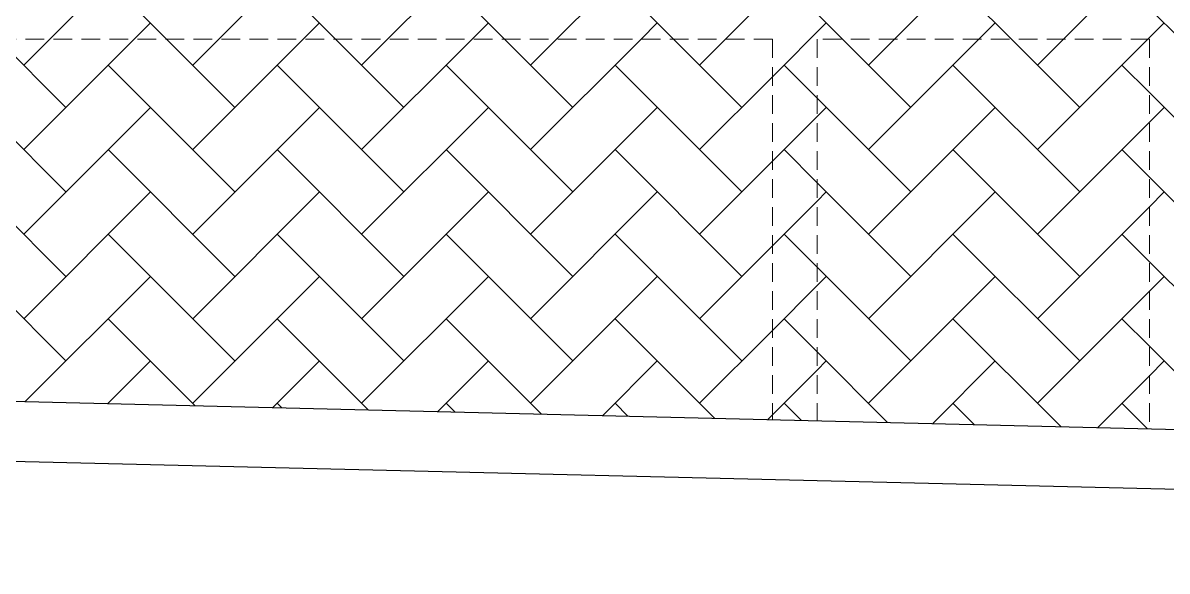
# Model space of a CAD drawing. Header units: millimetres. Extents: x 331487 to 517269, y 198509 to 399936.
# Drawn here: x 390872 to 398534, y 361677 to 365346 of the extents above; entities that cross this region are included whole.
import ezdxf

# ---------------------------------------------------------------- set-up
doc = ezdxf.new("R2010")
doc.units = ezdxf.units.MM
doc.header["$MEASUREMENT"] = 0
doc.linetypes.add('DASHED2', pattern=[0.375, 0.25, -0.125])
doc.layers.add('BEAM', color=1, linetype='Continuous', lineweight=5)
doc.layers.add('COLUMN', color=6, linetype='Continuous')

msp = doc.modelspace()

# ---------------------------------------------------------------- linework, layer by layer
at = {"layer": 'BEAM', "color": 253, "linetype": 'Continuous', "ltscale": 750}
for p, q in [((396359.7, 365237.6), (395968.3, 365629.1)), ((391051.3, 365237.6), (391351.3, 365537.6)), ((391834.2, 365237.6), (391534.2, 365537.6)), ((392182.7, 365237.6), (392482.7, 365537.6)), ((392965.6, 365237.6), (392665.6, 365537.6)), ((393314.1, 365237.6), (393614.1, 365537.6)), ((394097, 365237.6), (393797, 365537.6)), ((394445.4, 365237.6), (394745.4, 365537.6)), ((395228.3, 365237.6), (394928.3, 365537.6)), ((395576.8, 365237.6), (395876.8, 365537.6)), ((396708.2, 365237.6), (397008.2, 365537.6)), ((397491.1, 365237.6), (397191.1, 365537.6)), ((397839.5, 365237.6), (398139.5, 365537.6)), ((398715.1, 365144.9), (398322.4, 365537.6)), ((391617, 365237.6), (391725.6, 365346.2)), ((392748.4, 365237.6), (392857, 365346.2)), ((393879.7, 365237.6), (393988.4, 365346.2)), ((395011.1, 365237.6), (395119.7, 365346.2)), ((395890.1, 364985.3), (396251.1, 365346.2)), ((397273.9, 365237.6), (397382.5, 365346.2)), ((398405.2, 365237.6), (398513.8, 365346.2)), ((391159.9, 364780.5), (390702.8, 365237.6)), ((390877.1, 365063.4), (391051.3, 365237.6)), ((390877.1, 364497.7), (391617, 365237.6)), ((392291.3, 364780.5), (391834.2, 365237.6)), ((392008.5, 365063.4), (392182.7, 365237.6)), ((392008.5, 364497.7), (392748.4, 365237.6)), ((393422.7, 364780.5), (392965.6, 365237.6)), ((393139.8, 365063.4), (393314.1, 365237.6)), ((393139.8, 364497.7), (393879.7, 365237.6)), ((394554, 364780.5), (394097, 365237.6)), ((394271.2, 365063.4), (394445.4, 365237.6)), ((394271.2, 364497.7), (395011.1, 365237.6)), ((395685.4, 364780.5), (395228.3, 365237.6)), ((395402.6, 365063.4), (395576.8, 365237.6)), ((396816.8, 364780.5), (396359.7, 365237.6)), ((396533.9, 365063.4), (396708.2, 365237.6)), ((396533.9, 364497.7), (397273.9, 365237.6)), ((397948.1, 364780.5), (397491.1, 365237.6)), ((397665.3, 365063.4), (397839.5, 365237.6)), ((397665.3, 364497.7), (398405.2, 365237.6)), ((391159.9, 364214.8), (390311.4, 365063.4)), ((392291.3, 364214.8), (391442.8, 365063.4)), ((393422.7, 364214.8), (392574.1, 365063.4)), ((394554, 364214.8), (393705.5, 365063.4)), ((395685.4, 364214.8), (394836.9, 365063.4)), ((396190.1, 364841.5), (395968.3, 365063.4)), ((397948.1, 364214.8), (397099.6, 365063.4)), ((398415.1, 364879.2), (398231, 365063.4)), ((395402.6, 364497.7), (395890.1, 364985.3)), ((398715.1, 364579.2), (398415.1, 364879.2)), ((396816.8, 364214.8), (396190.1, 364841.5)), ((390877.1, 363932), (391725.6, 364780.5)), ((392008.5, 363932), (392857, 364780.5)), ((393139.8, 363932), (393988.4, 364780.5)), ((394271.2, 363932), (395119.7, 364780.5)), ((395890.1, 364419.6), (396190.1, 364719.6)), ((396190.1, 364719.6), (396251.1, 364780.5)), ((396533.9, 363932), (397382.5, 364780.5)), ((398415.1, 364681.8), (398513.8, 364780.5)), ((397665.3, 363932), (398415.1, 364681.8)), ((391159.9, 363649.2), (390311.4, 364497.7)), ((392291.3, 363649.2), (391442.8, 364497.7)), ((393422.7, 363649.2), (392574.1, 364497.7)), ((394554, 363649.2), (393705.5, 364497.7)), ((395685.4, 363649.2), (394836.9, 364497.7)), ((396190.1, 364275.8), (395968.3, 364497.7)), ((397948.1, 363649.2), (397099.6, 364497.7)), ((398415.1, 364313.5), (398231, 364497.7)), ((395402.6, 363932), (395890.1, 364419.6)), ((396816.8, 363649.2), (396190.1, 364275.8)), ((398715.1, 364013.5), (398415.1, 364313.5)), ((390877.1, 363366.3), (391725.6, 364214.8)), ((392008.5, 363366.3), (392857, 364214.8)), ((393139.8, 363366.3), (393988.4, 364214.8)), ((394271.2, 363366.3), (395119.7, 364214.8)), ((396190.1, 364153.9), (396251.1, 364214.8)), ((396533.9, 363366.3), (397382.5, 364214.8)), ((398415.1, 364116.1), (398513.8, 364214.8)), ((395890.1, 363853.9), (396190.1, 364153.9)), ((397665.3, 363366.3), (398415.1, 364116.1)), ((391159.9, 363083.5), (390311.4, 363932)), ((392291.3, 363083.5), (391442.8, 363932)), ((393422.7, 363083.5), (392574.1, 363932)), ((394554, 363083.5), (393705.5, 363932)), ((395685.4, 363083.5), (394836.9, 363932)), ((396190.1, 363710.1), (395968.3, 363932)), ((397948.1, 363083.5), (397099.6, 363932)), ((398415.1, 363747.9), (398231, 363932)), ((395402.6, 363366.3), (395890.1, 363853.9)), ((398715.1, 363447.9), (398415.1, 363747.9)), ((390887.6, 362811.2), (391725.6, 363649.2)), ((392008.5, 362800.6), (392857, 363649.2)), ((393139.8, 362800.6), (393988.4, 363649.2)), ((394271.2, 362800.6), (395119.7, 363649.2)), ((396816.8, 363083.5), (396190.1, 363710.1)), ((396190.1, 363588.2), (396251.1, 363649.2)), ((396533.9, 362800.6), (397382.5, 363649.2)), ((398415.1, 363550.5), (398513.8, 363649.2)), ((395890.1, 363288.2), (396190.1, 363588.2)), ((397665.3, 362800.6), (398415.1, 363550.5)), ((392025.3, 362783.8), (391442.8, 363366.3)), ((393184.5, 362756), (392574.1, 363366.3)), ((394343.8, 362728.1), (393705.5, 363366.3)), ((395503, 362700.2), (394836.9, 363366.3)), ((396190.1, 363144.4), (395968.3, 363366.3)), ((397821.5, 362644.4), (397099.6, 363366.3)), ((398415.1, 363182.2), (398231, 363366.3)), ((395402.6, 362800.6), (395890.1, 363288.2)), ((398715.1, 362882.2), (398415.1, 363182.2)), ((396662.3, 362672.3), (396190.1, 363144.4)), ((391440, 362797.9), (391725.6, 363083.5)), ((392544.8, 362771.3), (392857, 363083.5)), ((393649.6, 362744.8), (393988.4, 363083.5)), ((394754.4, 362718.2), (395119.7, 363083.5)), ((396190.1, 363022.5), (396251.1, 363083.5)), ((396964, 362665.1), (397382.5, 363083.5)), ((398415.1, 362984.8), (398513.8, 363083.5)), ((395890.1, 362722.5), (396190.1, 363022.5)), ((398068.8, 362638.5), (398415.1, 362984.8)), ((391445.6, 362797.8), (391442.8, 362800.6)), ((392604.9, 362769.9), (392574.1, 362800.6)), ((393764.1, 362742), (393705.5, 362800.6)), ((394923.4, 362714.1), (394836.9, 362800.6)), ((396082.6, 362686.3), (395968.3, 362800.6)), ((397241.9, 362658.4), (397099.6, 362800.6)), ((398401.1, 362630.5), (398231, 362800.6)), ((395859.2, 362691.6), (395890.1, 362722.5))]:
    msp.add_line(p, q, dxfattribs=at)
at = {"layer": 'BEAM', "linetype": 'DASHED2', "ltscale": 500}
for p, q in [((395890.1, 365237.6), (387965.1, 365237.6)), ((395890.1, 365237.6), (395890.1, 362690.9)), ((396190.1, 365237.6), (396190.1, 362683.7)), ((398415.1, 365237.6), (396190.1, 365237.6)), ((398415.1, 365237.6), (398415.1, 362619.3))]:
    msp.add_line(p, q, dxfattribs=at)
at = {"layer": 'COLUMN'}
for p, q in [((383205.7, 362995.9), (421414.4, 362077)), ((382805.7, 362605.5), (421418.8, 361676.8))]:
    msp.add_line(p, q, dxfattribs=at)

doc.saveas('drawing.dxf')
